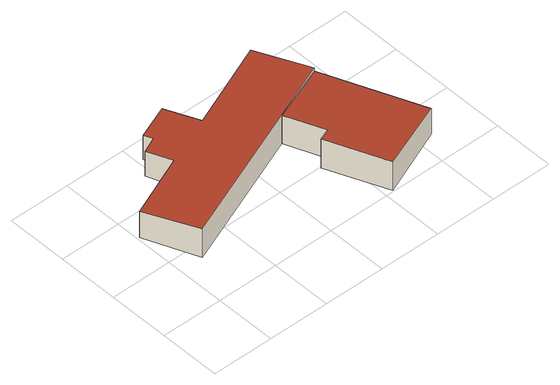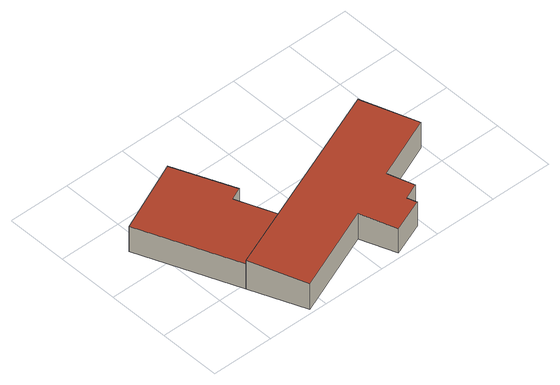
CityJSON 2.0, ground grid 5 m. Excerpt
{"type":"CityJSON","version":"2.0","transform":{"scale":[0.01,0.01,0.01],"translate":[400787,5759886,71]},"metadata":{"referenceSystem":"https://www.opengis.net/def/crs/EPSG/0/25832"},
"CityObjects":{
"building1":{"type":"Building","attributes":{"Gemeindeschluessel":"05515000","Geometrietyp2DReferenz":"3000","function":"31001_2700"},"children":["building1-1","building1-2"]},
"building1-1":{"type":"BuildingPart","attributes":{"roofType":"2100","measuredHeight":2.63},"parents":["building1"],"geometry":[{"type":"Solid","lod":"2","boundaries":[[[[0,1,2,3]],[[4,5,1,0]],[[6,7,5,4]],[[8,9,7,6]],[[10,11,9,8]],[[8,6,4,0,3,10]],[[1,5,7,9,11,2]],[[2,11,10,3]]]],"semantics":{"surfaces":[{"type":"WallSurface"},{"type":"RoofSurface"},{"type":"GroundSurface"},{"type":"ClosureSurface"}],"values":[[0,0,0,0,0,1,2,3]]}}]},
"building1-2":{"type":"BuildingPart","attributes":{"roofType":"2100","measuredHeight":2.61},"parents":["building1"],"geometry":[{"type":"Solid","lod":"2","boundaries":[[[[12,13,11,10,14]],[[15,16,13,12]],[[17,18,16,15]],[[19,20,18,17]],[[21,22,20,19]],[[23,24,22,21]],[[25,26,24,23]],[[27,28,26,25]],[[29,30,28,27]],[[31,3,2,30,29]],[[27,25,23,21,19,17,15,12,14,31,29]],[[11,13,16,18,20,22,24,26,28,30,2]],[[10,3,31,14]],[[11,2,3,10]]]],"semantics":{"surfaces":[{"type":"WallSurface"},{"type":"RoofSurface"},{"type":"GroundSurface"},{"type":"ClosureSurface"}],"values":[[0,0,0,0,0,0,0,0,0,0,1,2,0,3]]}}]}
},
"vertices":[
[2123,243,273],[2123,243,42],[1796,1032,42],[1796,1032,273],[1566,11,304],[1566,11,42],[1361,493,305],[1361,493,42],[1456,533,299],[1456,533,42],[1330,843,299],[1330,843,42],
[198,385,303],[198,385,42],[1330,843,303],[21,813,277],[21,813,42],[523,1023,277],[523,1023,42],[447,1224,265],[447,1224,42],[574,1281,265],[574,1281,42],[546,1353,261],[546,1353,42],[814,1457,261],[814,1457,42],[921,1179,278],[921,1179,42],[1617,1465,277],[1617,1465,42],[1796,1032,303]
]}
